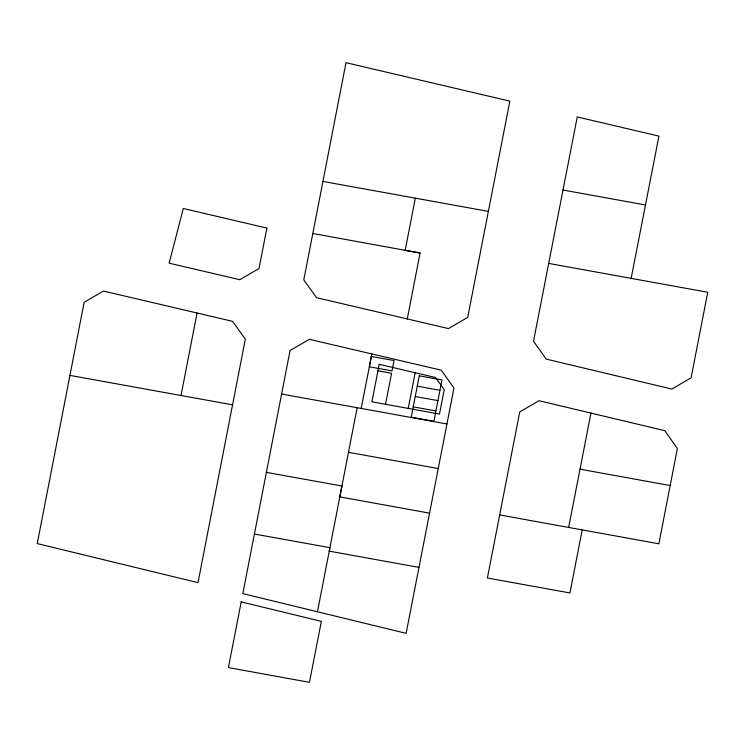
<?xml version="1.0" encoding="UTF-8"?>
<svg xmlns="http://www.w3.org/2000/svg" width="745" height="745" viewBox="0 0 745 745"><rect width="100%" height="100%" fill="white"/><g stroke="black" fill="none" stroke-linecap="round" stroke-linejoin="round"><path stroke-width="1.12" d="M181.026 395.502L197.062 312.993L103.397 291.062L84.148 302.265L37.25 543.589L198.002 582.655L245.328 339.171L232.626 321.346L197.062 312.993M312.816 233.492L303.783 279.841L316.495 297.665L448.462 328.592L467.711 317.389L509.859 101.134L345.997 62.673L312.816 233.492L420.087 253.021L407.273 318.953M317.463 611.775L329.923 547.668L254.399 534.035M357.162 407.692L339.813 496.896L429.558 513.147M415.338 198.161L405.178 250.329L420.087 253.021M385.528 404.284L391.572 373.282L377.957 370.814M408.223 408.4L415.17 372.733M438.256 468.549L406.127 633.334L242.814 593.616L290.075 350.513L309.333 339.31L441.291 370.19L453.947 388.033L438.256 468.549L348.464 452.308M548.693 263.413L533.522 341.247L546.178 359.09L671.832 389.058L691.081 377.855L707.75 292.263L548.693 263.413L577.254 116.946L658.925 136.112L631.155 278.36M568.668 527.432L590.953 413.093L539.026 400.726L519.759 411.892L487.379 578.008L569.953 592.955L582.208 529.891M361.185 408.418L371.857 353.931M266.384 472.367L341.927 486.01L329.243 551.142L418.979 567.392M563.015 190.031L645.496 204.987M322.911 181.426L488.403 211.394M417.256 386.171L439.95 390.287M415.244 396.498L437.93 400.614M413.233 406.835L435.918 410.951M281.619 394.031L446.953 423.979M69.937 375.396L232.57 404.833M580.02 469.192L670.183 485.535M499.681 514.935L658.859 543.794L677.373 448.527L664.754 430.666L590.953 413.093M266.887 228.082L259.037 268.507L239.788 279.71L169.143 263.171L183.298 208.498L266.887 228.082M241.212 601.886L228.417 667.595L309.454 682.327L321.356 621.358L241.212 601.886M371.364 356.445L369.352 366.782L392.038 370.898L394.049 360.561L371.364 356.445M379.224 364.314L371.913 401.816L439.476 414.071L444.234 389.672L435.601 377.51L379.224 364.314M419.267 375.834L411.221 417.163L433.907 421.279L441.962 379.95L419.267 375.834"/></g></svg>
